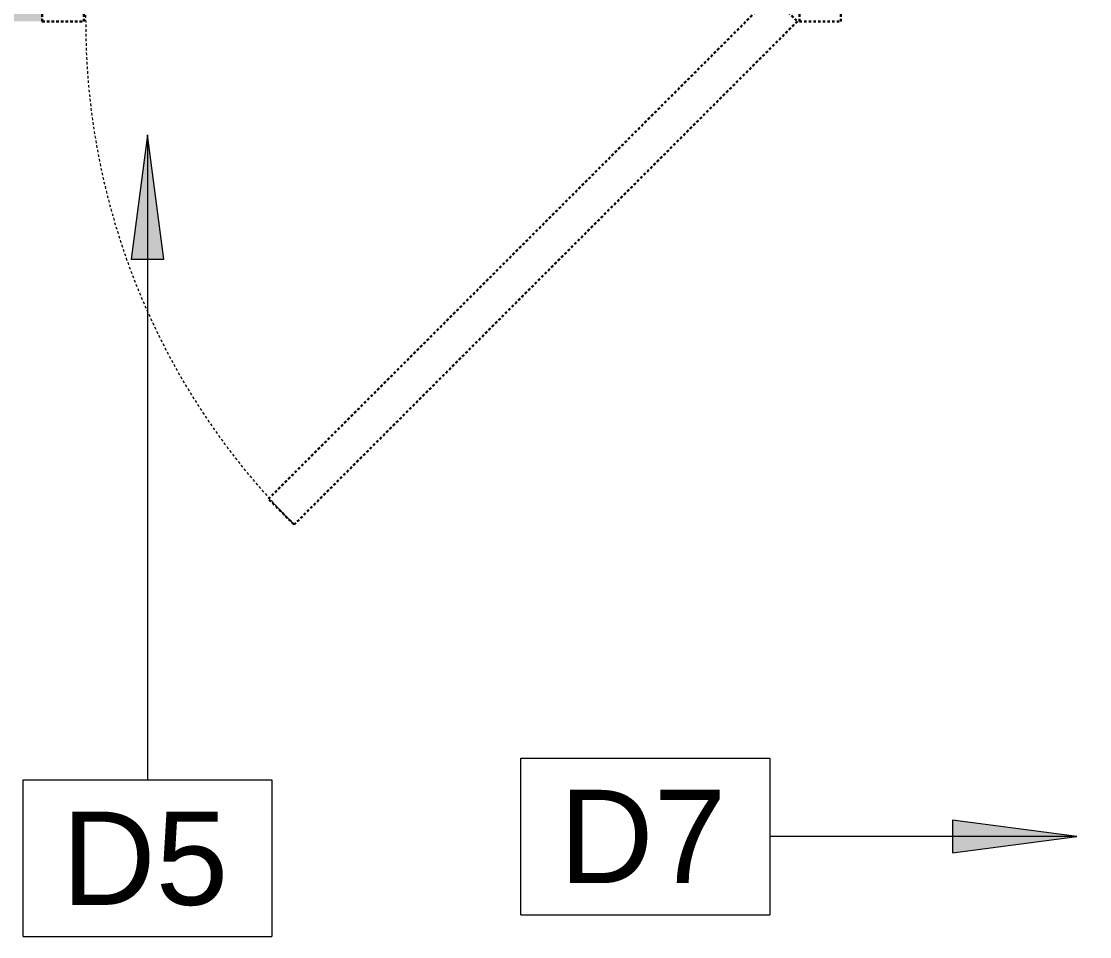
# Model space of a CAD drawing. Header units: inches. Extents: x -1176 to 1551, y -3558 to 978.
# Drawn here: x -835.1 to -783.6, y -27.9 to 16.3 of the extents above; entities that cross this region are included whole.
import ezdxf

# ---------------------------------------------------------------- set-up
doc = ezdxf.new("R2010")
doc.units = ezdxf.units.IN
doc.header["$MEASUREMENT"] = 0
doc.linetypes.add('Demolished', pattern=[0.1875, 0.125, -0.0625])
for name, color, linetype, lineweight in [('A-ANNO-KEYN', 231, 'Continuous', 9), ('A-DOOR', 31, 'Continuous', 18), ('A-DOOR-FRAM', 31, 'Continuous', 30), ('A-WALL-PATT', 111, 'Continuous', 18)]:
    doc.layers.add(name, color=color, linetype=linetype, lineweight=lineweight)
doc.styles.add('Arial', font='arial.ttf', dxfattribs={"height": 4.5})

# ---------------------------------------------------------------- blocks, each defined once
blk = doc.blocks.new('Single Flush - D2 2_10_5_ X 8_-7363376-1st Floor Demo')
at = {"layer": 'A-DOOR', "color": 10, "linetype": 'Demolished', "lineweight": 30}
for p, q in [((-8.344, -33.025), (15.919, -8.763)), ((15.919, -8.763), (17.156, -10)), ((17.156, -10), (-7.106, -34.263)), ((-7.106, -34.263), (-8.344, -33.025))]:
    blk.add_line(p, q, dxfattribs=at)
at = {"layer": 'A-DOOR', "color": 7, "linetype": 'Demolished', "lineweight": 9}
blk.add_arc((17.156, -10), 34.312, 179.5, 225, dxfattribs=at)
at = {"layer": 'A-DOOR-FRAM', "color": 10, "linetype": 'Demolished'}
for p, q in [((-19.25, -4.25), (-19.25, -10)), ((-19.25, -4.25), (-17.25, -4.25)), ((-17.25, -4.25), (-17.25, -10)), ((17.25, -4.25), (17.25, -10)), ((17.25, -4.25), (19.25, -4.25)), ((19.25, -4.25), (19.25, -10)), ((-19.25, -10), (-17.25, -10)), ((17.25, -10), (19.25, -10))]:
    blk.add_line(p, q, dxfattribs=at)
blk = doc.blocks.new('Keynote Tag - Keynote Number - Boxed-135510-1st Floor Demo')
at = {"layer": 'A-ANNO-KEYN'}
for p, q in [((-0.125, -0.0792), (-0.125, 0.0781)), ((-0.125, 0.0781), (0.125, 0.0781)), ((0.125, 0.0781), (0.125, -0.0792)), ((-0.125, -0.0792), (0.125, -0.0792))]:
    blk.add_line(p, q, dxfattribs=at)

msp = doc.modelspace()

# ---------------------------------------------------------------- hatches: boundary and pattern name
at = {"layer": 'A-ANNO-KEYN'}
for points in [[(-829.06, 10.784), (-829.85, 4.784), (-828.27, 4.784)], [(-784.253, -23.044), (-790.253, -22.254), (-790.253, -23.834)]]:
    msp.add_hatch(color=256, dxfattribs=at).paths.add_polyline_path(points, flags=0)
at = {"layer": 'A-WALL-PATT'}
h = msp.add_hatch(color=250, dxfattribs=at)
h.paths.add_polyline_path([(-756.674, 16.255), (-754.043, 16.255), (-754.043, 35.334), (-772.043, 35.334), (-772.043, 16.255)], flags=0)
h.paths.add_polyline_path([(-850.707, 16.255), (-834.136, 16.255), (-834.136, 35.334), (-861.043, 35.334), (-861.043, 16.255)], flags=0)
h.paths.add_polyline_path([(-901.043, 16.255), (-901.043, 35.334), (-1015.062, 35.334), (-1015.062, 16.255), (-944.74, 16.255)], flags=0)

# ---------------------------------------------------------------- linework, layer by layer
at = {"layer": 'A-ANNO-KEYN'}
for p, q in [((-829.06, 10.784), (-829.85, 4.784)), ((-828.27, 4.784), (-829.06, 10.784)), ((-829.06, 10.784), (-829.06, -20.318)), ((-829.85, 4.784), (-828.27, 4.784)), ((-784.253, -23.044), (-790.253, -22.254)), ((-790.253, -22.254), (-790.253, -23.834)), ((-784.253, -23.044), (-799.06, -23.044)), ((-790.253, -23.834), (-784.253, -23.044))]:
    msp.add_line(p, q, dxfattribs=at)

# ---------------------------------------------------------------- block references
at = {"layer": 'A-ANNO-KEYN', "xscale": 47.99999999999997, "yscale": 47.99999999999997, "zscale": 47.99999999999997}
for p in [(-805.06, -23.017), (-829.06, -24.068)]:
    msp.add_blockref('Keynote Tag - Keynote Number - Boxed-135510-1st Floor Demo', p, dxfattribs=at)
at = {"layer": 'A-DOOR', "color": 7, "linetype": 'Demolished', "lineweight": 9}
msp.add_blockref('Single Flush - D2 2_10_5_ X 8_-7363376-1st Floor Demo', (-814.886, 26.255), dxfattribs=at)

# ---------------------------------------------------------------- texts
at = {"layer": 'A-ANNO-KEYN', "char_height": 4.5, "width": 9.8475, "attachment_point": 1, "style": 'Arial'}
for s, insert in [('D7', (-809.203, -20.791)), ('D5', (-833.203, -21.842))]:
    msp.add_mtext(s, dxfattribs=dict(at, insert=insert))

doc.saveas('drawing.dxf')
